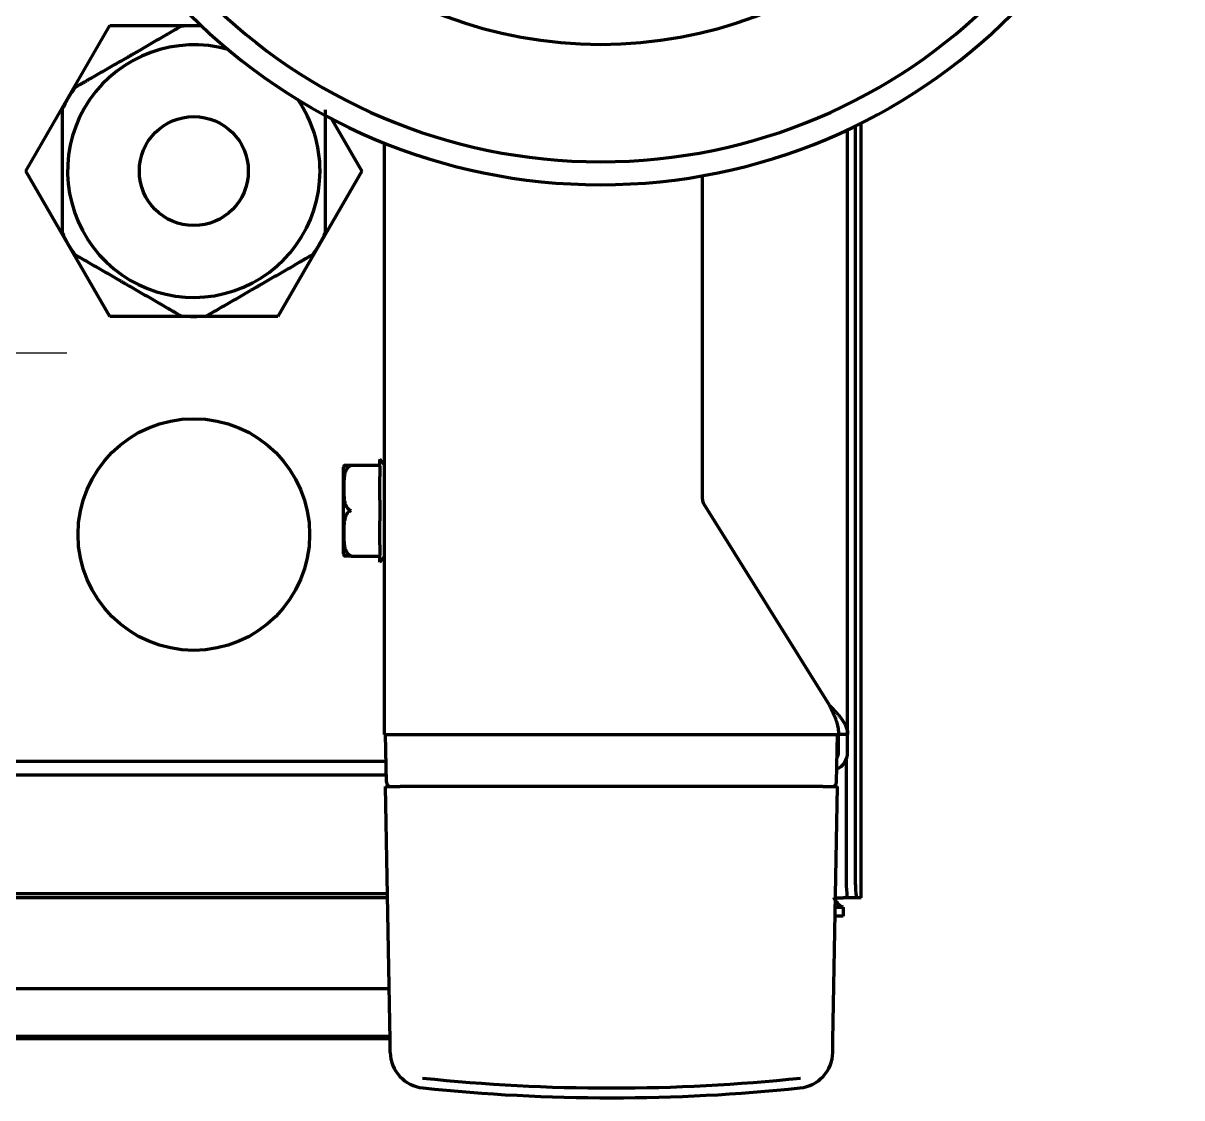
# Model space of a CAD drawing. Header units: inches. Extents: x -2898 to 7248, y 606 to 5598.
# Drawn here: x 3440.3 to 3567.8, y 4573 to 4691.3 of the extents above; entities that cross this region are included whole.
import ezdxf

# ---------------------------------------------------------------- set-up
doc = ezdxf.new("R2010")
doc.units = ezdxf.units.IN

# ---------------------------------------------------------------- blocks, each defined once
blk = doc.blocks.new('A$C29D5572B')
at = {"color": 1}
for p, q in [((0, 50), (0, -50)), ((-50, 0), (50, 0))]:
    blk.add_line(p, q, dxfattribs=at)
blk = doc.blocks.new('A$C0F8E2EAE')
blk.add_blockref('A$C29D5572B', (0, 0))

msp = doc.modelspace()

# ---------------------------------------------------------------- linework, layer by layer
at = {"linetype": 'Continuous', "lineweight": 70}
for p, q in [((3440.55, 4675.05), (3449.8, 4691.07)), ((3449.8, 4691.07), (3459.85, 4691.07)), ((3474.21, 4680.82), (3477.55, 4675.05)), ((3531.87, 4680.01), (3531.87, 4598.05)), ((3532.55, 4595.05), (3532.55, 4680.34)), ((3531.05, 4613.05), (3531.05, 4679.62)), ((3480.05, 4613.05), (3480.05, 4678.14)), ((3449.8, 4659.03), (3440.55, 4675.05)), ((3477.55, 4675.05), (3468.3, 4659.03)), ((3515.05, 4638.94), (3515.05, 4674.53)), ((3468.3, 4659.03), (3449.8, 4659.03)), ((3479.55, 4643.35), (3479.55, 4643.25)), ((3480.05, 4642.77), (3479.55, 4643.35)), ((3479.55, 4642.58), (3479.55, 4643.25)), ((3475.55, 4632.9), (3475.55, 4642.45)), ((3476.38, 4642.68), (3479.45, 4642.68)), ((3479.55, 4642.58), (3479.55, 4641.44)), ((3479.55, 4640.77), (3479.55, 4641.44)), ((3479.55, 4640.16), (3479.55, 4640.77)), ((3479.55, 4638.82), (3479.55, 4640.16)), ((3479.55, 4638.82), (3479.55, 4637.68)), ((3529.05, 4616.25), (3515.2, 4638.41)), ((3479.55, 4637.68), (3479.55, 4636.54)), ((3479.55, 4635.2), (3479.55, 4636.54)), ((3479.55, 4634.59), (3479.55, 4635.2)), ((3479.55, 4633.92), (3479.55, 4634.59)), ((3479.55, 4633.92), (3479.55, 4632.78)), ((3479.55, 4632.11), (3479.55, 4632.78)), ((3476.38, 4632.68), (3479.45, 4632.68)), ((3479.55, 4632.01), (3480.05, 4632.59)), ((3479.55, 4632.01), (3479.55, 4632.11)), ((3480.05, 4613.05), (3481.85, 4613.05)), ((3480.26, 4607.79), (3480.17, 4613.05)), ((3481.85, 4613.05), (3528.25, 4613.05)), ((3528.25, 4613.05), (3530.05, 4613.05)), ((3528.32, 4613.05), (3529.92, 4613.05)), ((3529.83, 4607.79), (3529.92, 4613.05)), ((3530.05, 4611.05), (3530.05, 4613.05)), ((3531.05, 4613.05), (3530.05, 4613.05)), ((3531.05, 4611.05), (3531.05, 4613.05)), ((3530.05, 4611.05), (3529.89, 4611.05)), ((3480.22, 4610.05), (3099, 4610.05)), ((3530.87, 4610.23), (3530.87, 4598.05)), ((3480.25, 4608.55), (3097.57, 4608.55)), ((3480.17, 4607.3), (3481.77, 4607.3)), ((3480.66, 4579.39), (3480.17, 4607.3)), ((3480.55, 4607.35), (3480.55, 4607.3)), ((3528.32, 4607.3), (3481.77, 4607.3)), ((3528.32, 4607.3), (3529.92, 4607.3)), ((3529.43, 4579.39), (3529.92, 4607.3)), ((3529.55, 4607.3), (3529.55, 4607.35)), ((2924.95, 4595.55), (3480.37, 4595.55)), ((3480.38, 4595.05), (3415.54, 4595.05)), ((3529.71, 4595.05), (3530.55, 4595.05)), ((3531.03, 4595.05), (3530.55, 4595.05)), ((3532.03, 4595.05), (3531.03, 4595.05)), ((3532.54, 4595.05), (3532.03, 4595.05)), ((3532.55, 4595.05), (3532.54, 4595.05)), ((3529.69, 4594.05), (3530.55, 4594.05)), ((3530.55, 4594.05), (3530.55, 4593.05)), ((3530.55, 4593.05), (3529.67, 4593.05)), ((3480.56, 4585.05), (3415.54, 4585.05)), ((3480.56, 4585.03), (3415.54, 4585.03)), ((3409.93, 4579.82), (3480.64, 4579.82)), ((3409.93, 4579.56), (3480.65, 4579.56)), ((3480.68, 4578.04), (3480.66, 4579.39)), ((3529.41, 4578.04), (3529.43, 4579.39))]:
    msp.add_line(p, q, dxfattribs=at)
for centre, radius in [((3459.05, 4675.05), 6), ((3459.05, 4635.05), 12.75)]:
    msp.add_circle(centre, radius, dxfattribs=at)
for centre, radius, start, end in [((3503.85, 4737.55), 64, 180, 0), ((3503.85, 4737.55), 61.47, 180, 0), ((3503.85, 4737.55), 48.55, 189.0902, 350.9098), ((3459.05, 4675.05), 16, 86.9568, 94.9922), ((3459.05, 4675.05), 13.9, 74.2387, 0), ((3459.05, 4675.05), 16, 145.0078, 154.9922), ((3459.05, 4675.05), 13.9, 0, 34.4981), ((3459.05, 4675.05), 16, 205.0078, 214.9922), ((3459.05, 4675.05), 16, 325.0078, 334.9922), ((3459.05, 4675.05), 16, 265.0078, 274.9922), ((3479.45, 4642.58), 0.1, 0, 90), ((3516.05, 4638.94), 1, 180, 212), ((3479.45, 4632.78), 0.1, 270, 0), ((3529.05, 4611.05), 2, 293.8345, 0), ((3529.05, 4611.05), 1, 326.1361, 0), ((3480.76, 4607.8), 0.5, 181, 270), ((3529.33, 4607.8), 0.5, 270, 359), ((3484.68, 4578.11), 4, 181, 264.013), ((3525.41, 4578.11), 4, 275.987, 359), ((3505.05, 4772.3), 199.25, 264.013, 275.987)]:
    msp.add_arc(centre, radius, start, end, dxfattribs=at)
for centre, major_axis, ratio, start_param, end_param in [((3531.03, 4598.05), (0, -3), 0.052336, 4.712389, 6.283185), ((3532.03, 4598.05), (0, 3), 0.052336, 1.570796, 3.141593), ((3505.05, 4771.87), (-197.77, 0), 0.999848, 1.465422, 1.67617)]:
    msp.add_ellipse(centre, major_axis=major_axis, ratio=ratio, start_param=start_param, end_param=end_param, dxfattribs=at)
for points, knots in [([(3457.65, 4690.99), (3457.19, 4690.72), (3456.72, 4690.45), (3455.76, 4689.9), (3455.28, 4689.62), (3454.31, 4689.06), (3453.82, 4688.77), (3453.07, 4688.34), (3452.81, 4688.19), (3452.5, 4688.01), (3452.43, 4687.97), (3452.31, 4687.9), (3452.24, 4687.86), (3452.05, 4687.75), (3451.93, 4687.68), (3451.29, 4687.31), (3450.79, 4687.02), (3449.8, 4686.45), (3449.3, 4686.17), (3448.33, 4685.6), (3447.84, 4685.32), (3447.24, 4684.98), (3447.12, 4684.91), (3446.88, 4684.77), (3446.76, 4684.7), (3446.41, 4684.49), (3446.17, 4684.36), (3445.94, 4684.22)], [0, 0, 0, 0, 0.125, 0.125, 0.25, 0.25, 0.375, 0.375, 0.4375, 0.4375, 0.453125, 0.453125, 0.46875, 0.46875, 0.5, 0.5, 0.625, 0.625, 0.75, 0.75, 0.875, 0.875, 0.90625, 0.90625, 0.9375, 0.9375, 1, 1, 1, 1]), ([(3444.55, 4681.81), (3444.55, 4681.27), (3444.55, 4680.73), (3444.55, 4679.63), (3444.55, 4679.08), (3444.55, 4677.96), (3444.55, 4677.39), (3444.55, 4676.25), (3444.55, 4675.67), (3444.55, 4675), (3444.55, 4674.93), (3444.55, 4674.78), (3444.55, 4674.56), (3444.55, 4674.34), (3444.55, 4673.91), (3444.55, 4673.62), (3444.55, 4672.75), (3444.55, 4672.18), (3444.55, 4671.05), (3444.55, 4670.49), (3444.55, 4669.86), (3444.55, 4669.79), (3444.55, 4669.65), (3444.55, 4669.44), (3444.55, 4668.96), (3444.55, 4668.55), (3444.55, 4668.28)], [0, 0, 0, 0, 0.125, 0.125, 0.25, 0.25, 0.375, 0.375, 0.5, 0.5, 0.515625, 0.515625, 0.53125, 0.5625, 0.5625, 0.625, 0.625, 0.75, 0.75, 0.875, 0.875, 0.890625, 0.890625, 0.90625, 0.9375, 1, 1, 1, 1]), ([(3473.55, 4668.28), (3473.55, 4668.82), (3473.55, 4669.37), (3473.55, 4670.46), (3473.55, 4671.02), (3473.55, 4672.14), (3473.55, 4672.7), (3473.55, 4673.85), (3473.55, 4674.43), (3473.55, 4675.09), (3473.55, 4675.17), (3473.55, 4675.31), (3473.55, 4675.53), (3473.55, 4675.75), (3473.55, 4676.19), (3473.55, 4676.48), (3473.55, 4677.34), (3473.55, 4677.92), (3473.55, 4679.05), (3473.55, 4679.61), (3473.55, 4680.24), (3473.55, 4680.3), (3473.55, 4680.44), (3473.55, 4680.65), (3473.55, 4681.13), (3473.55, 4681.54), (3473.55, 4681.81)], [0, 0, 0, 0, 0.125, 0.125, 0.25, 0.25, 0.375, 0.375, 0.5, 0.5, 0.515625, 0.515625, 0.53125, 0.5625, 0.5625, 0.625, 0.625, 0.75, 0.75, 0.875, 0.875, 0.890625, 0.890625, 0.90625, 0.9375, 1, 1, 1, 1]), ([(3445.94, 4665.87), (3446.41, 4665.6), (3446.88, 4665.33), (3447.83, 4664.78), (3448.31, 4664.5), (3449.29, 4663.94), (3449.78, 4663.66), (3450.53, 4663.22), (3450.78, 4663.08), (3451.1, 4662.89), (3451.16, 4662.86), (3451.29, 4662.78), (3451.35, 4662.75), (3451.54, 4662.64), (3451.67, 4662.56), (3452.3, 4662.2), (3452.8, 4661.91), (3453.8, 4661.34), (3454.29, 4661.05), (3455.27, 4660.49), (3455.75, 4660.21), (3456.35, 4659.86), (3456.47, 4659.79), (3456.71, 4659.65), (3456.83, 4659.58), (3457.19, 4659.38), (3457.42, 4659.24), (3457.65, 4659.11)], [0, 0, 0, 0, 0.125, 0.125, 0.25, 0.25, 0.375, 0.375, 0.4375, 0.4375, 0.453125, 0.453125, 0.46875, 0.46875, 0.5, 0.5, 0.625, 0.625, 0.75, 0.75, 0.875, 0.875, 0.90625, 0.90625, 0.9375, 0.9375, 1, 1, 1, 1]), ([(3460.44, 4659.11), (3460.91, 4659.38), (3461.38, 4659.65), (3462.33, 4660.2), (3462.81, 4660.48), (3463.79, 4661.04), (3464.28, 4661.32), (3465.03, 4661.76), (3465.28, 4661.9), (3465.6, 4662.09), (3465.66, 4662.12), (3465.79, 4662.2), (3465.85, 4662.23), (3466.04, 4662.34), (3466.17, 4662.42), (3466.8, 4662.78), (3467.3, 4663.07), (3468.3, 4663.65), (3468.79, 4663.93), (3469.77, 4664.49), (3470.25, 4664.77), (3470.85, 4665.12), (3470.97, 4665.19), (3471.21, 4665.33), (3471.33, 4665.4), (3471.69, 4665.6), (3471.92, 4665.74), (3472.15, 4665.87)], [0, 0, 0, 0, 0.125, 0.125, 0.25, 0.25, 0.375, 0.375, 0.4375, 0.4375, 0.453125, 0.453125, 0.46875, 0.46875, 0.5, 0.5, 0.625, 0.625, 0.75, 0.75, 0.875, 0.875, 0.90625, 0.90625, 0.9375, 0.9375, 1, 1, 1, 1]), ([(3476.36, 4642.66), (3476.33, 4642.65), (3476.3, 4642.64), (3476.24, 4642.61), (3476.21, 4642.6), (3476.16, 4642.56), (3476.14, 4642.54), (3476.1, 4642.51), (3476.09, 4642.5), (3476.07, 4642.48), (3476.05, 4642.47), (3476, 4642.42), (3475.96, 4642.37), (3475.89, 4642.27), (3475.86, 4642.22), (3475.82, 4642.14), (3475.81, 4642.11), (3475.79, 4642.06), (3475.78, 4642.03), (3475.74, 4641.95), (3475.73, 4641.89), (3475.68, 4641.73), (3475.65, 4641.61), (3475.62, 4641.44), (3475.62, 4641.39), (3475.6, 4641.27), (3475.6, 4641.22), (3475.58, 4641.04), (3475.57, 4640.93), (3475.56, 4640.7), (3475.56, 4640.59), (3475.56, 4640.36), (3475.56, 4640.13), (3475.56, 4639.91), (3475.56, 4639.68), (3475.56, 4639.57), (3475.57, 4639.35), (3475.58, 4639.23), (3475.6, 4639.07), (3475.6, 4639.01), (3475.62, 4638.9), (3475.62, 4638.85), (3475.65, 4638.68), (3475.68, 4638.57), (3475.73, 4638.41), (3475.74, 4638.36), (3475.79, 4638.26), (3475.81, 4638.2), (3475.85, 4638.13), (3475.87, 4638.1), (3475.9, 4638.05), (3475.91, 4638.03), (3475.96, 4637.96), (3476, 4637.91), (3476.06, 4637.86), (3476.07, 4637.85), (3476.09, 4637.83), (3476.1, 4637.82), (3476.14, 4637.79), (3476.16, 4637.77), (3476.2, 4637.75), (3476.22, 4637.74), (3476.24, 4637.73), (3476.26, 4637.72), (3476.3, 4637.7), (3476.33, 4637.69), (3476.36, 4637.68)], [0, 0, 0, 0, 0.015625, 0.015625, 0.03125, 0.03125, 0.046875, 0.046875, 0.054687, 0.054687, 0.0625, 0.0625, 0.09375, 0.09375, 0.125, 0.125, 0.140625, 0.140625, 0.15625, 0.15625, 0.1875, 0.1875, 0.25, 0.25, 0.28125, 0.28125, 0.3125, 0.3125, 0.375, 0.375, 0.4375, 0.4375, 0.5, 0.5625, 0.5625, 0.625, 0.625, 0.6875, 0.6875, 0.71875, 0.71875, 0.75, 0.75, 0.8125, 0.8125, 0.84375, 0.84375, 0.875, 0.875, 0.890625, 0.890625, 0.90625, 0.90625, 0.9375, 0.9375, 0.945312, 0.945312, 0.953125, 0.953125, 0.96875, 0.96875, 0.976562, 0.976562, 0.984375, 0.984375, 1, 1, 1, 1]), ([(3475.56, 4642.59), (3475.56, 4642.59), (3475.56, 4642.59), (3475.56, 4642.59), (3475.56, 4642.59), (3475.56, 4642.6), (3475.57, 4642.6), (3475.58, 4642.6), (3475.6, 4642.61), (3475.6, 4642.61), (3475.62, 4642.61), (3475.62, 4642.61), (3475.65, 4642.62), (3475.68, 4642.62), (3475.73, 4642.63), (3475.74, 4642.63), (3475.79, 4642.64), (3475.81, 4642.64), (3475.85, 4642.64), (3475.86, 4642.64), (3475.9, 4642.65), (3475.91, 4642.65), (3475.96, 4642.65), (3476, 4642.65), (3476.05, 4642.65), (3476.07, 4642.65), (3476.09, 4642.66), (3476.1, 4642.66), (3476.14, 4642.66), (3476.16, 4642.66), (3476.2, 4642.66), (3476.21, 4642.66), (3476.24, 4642.66), (3476.26, 4642.66), (3476.3, 4642.66), (3476.33, 4642.66), (3476.36, 4642.66)], [0, 0, 0, 0, 0.050699, 0.169361, 0.169361, 0.288024, 0.288024, 0.406687, 0.406687, 0.466018, 0.466018, 0.525349, 0.525349, 0.644012, 0.644012, 0.703343, 0.703343, 0.762675, 0.762675, 0.79234, 0.79234, 0.822006, 0.822006, 0.881337, 0.881337, 0.89617, 0.89617, 0.911003, 0.911003, 0.940669, 0.940669, 0.955501, 0.955501, 0.970334, 0.970334, 1, 1, 1, 1]), ([(3475.66, 4642.68), (3475.66, 4642.68), (3475.66, 4642.68), (3475.66, 4642.68), (3475.66, 4642.68), (3475.66, 4642.68), (3475.67, 4642.68), (3475.68, 4642.68), (3475.69, 4642.68), (3475.69, 4642.68), (3475.71, 4642.68), (3475.71, 4642.68), (3475.74, 4642.68), (3475.76, 4642.68), (3475.8, 4642.68), (3475.82, 4642.68), (3475.85, 4642.68), (3475.87, 4642.68), (3475.91, 4642.68), (3475.92, 4642.68), (3475.95, 4642.68), (3475.96, 4642.68), (3476.01, 4642.68), (3476.04, 4642.68), (3476.1, 4642.68), (3476.12, 4642.68), (3476.17, 4642.68), (3476.19, 4642.68), (3476.23, 4642.68), (3476.24, 4642.68), (3476.27, 4642.68), (3476.28, 4642.68), (3476.32, 4642.68), (3476.35, 4642.68), (3476.38, 4642.68)], [0, 0, 0, 0, 0.051627, 0.170174, 0.170174, 0.28872, 0.28872, 0.407267, 0.407267, 0.46654, 0.46654, 0.525814, 0.525814, 0.64436, 0.64436, 0.703633, 0.703633, 0.762907, 0.762907, 0.792543, 0.792543, 0.82218, 0.82218, 0.881453, 0.881453, 0.91109, 0.91109, 0.940727, 0.940727, 0.955545, 0.955545, 0.970363, 0.970363, 1, 1, 1, 1]), ([(3476.36, 4637.68), (3476.33, 4637.67), (3476.3, 4637.66), (3476.24, 4637.63), (3476.22, 4637.62), (3476.16, 4637.58), (3476.14, 4637.56), (3476.1, 4637.54), (3476.09, 4637.53), (3476.07, 4637.51), (3476.05, 4637.49), (3476, 4637.44), (3475.96, 4637.4), (3475.89, 4637.3), (3475.86, 4637.25), (3475.82, 4637.18), (3475.81, 4637.15), (3475.79, 4637.1), (3475.78, 4637.07), (3475.74, 4637), (3475.73, 4636.94), (3475.68, 4636.78), (3475.65, 4636.67), (3475.62, 4636.51), (3475.62, 4636.45), (3475.6, 4636.34), (3475.6, 4636.29), (3475.58, 4636.12), (3475.57, 4636.01), (3475.56, 4635.78), (3475.56, 4635.67), (3475.56, 4635.45), (3475.56, 4635.22), (3475.56, 4634.99), (3475.56, 4634.77), (3475.56, 4634.65), (3475.57, 4634.42), (3475.58, 4634.31), (3475.6, 4634.14), (3475.6, 4634.08), (3475.62, 4633.97), (3475.62, 4633.91), (3475.65, 4633.74), (3475.68, 4633.63), (3475.73, 4633.46), (3475.74, 4633.41), (3475.79, 4633.3), (3475.81, 4633.24), (3475.85, 4633.16), (3475.86, 4633.14), (3475.9, 4633.09), (3475.91, 4633.06), (3475.96, 4632.99), (3476, 4632.94), (3476.05, 4632.88), (3476.07, 4632.87), (3476.09, 4632.85), (3476.1, 4632.84), (3476.14, 4632.81), (3476.16, 4632.79), (3476.2, 4632.77), (3476.21, 4632.76), (3476.24, 4632.74), (3476.26, 4632.74), (3476.3, 4632.71), (3476.33, 4632.7), (3476.36, 4632.69)], [0, 0, 0, 0, 0.015625, 0.015625, 0.03125, 0.03125, 0.046875, 0.046875, 0.054687, 0.054687, 0.0625, 0.0625, 0.09375, 0.09375, 0.125, 0.125, 0.140625, 0.140625, 0.15625, 0.15625, 0.1875, 0.1875, 0.25, 0.25, 0.28125, 0.28125, 0.3125, 0.3125, 0.375, 0.375, 0.4375, 0.4375, 0.5, 0.5625, 0.5625, 0.625, 0.625, 0.6875, 0.6875, 0.71875, 0.71875, 0.75, 0.75, 0.8125, 0.8125, 0.84375, 0.84375, 0.875, 0.875, 0.890625, 0.890625, 0.90625, 0.90625, 0.9375, 0.9375, 0.945312, 0.945312, 0.953125, 0.953125, 0.96875, 0.96875, 0.976562, 0.976562, 0.984375, 0.984375, 1, 1, 1, 1]), ([(3476.36, 4632.69), (3476.33, 4632.69), (3476.3, 4632.69), (3476.24, 4632.69), (3476.21, 4632.7), (3476.16, 4632.7), (3476.14, 4632.7), (3476.1, 4632.7), (3476.09, 4632.7), (3476.07, 4632.7), (3476.05, 4632.7), (3476, 4632.7), (3475.96, 4632.71), (3475.89, 4632.71), (3475.86, 4632.71), (3475.82, 4632.71), (3475.81, 4632.72), (3475.79, 4632.72), (3475.78, 4632.72), (3475.74, 4632.72), (3475.73, 4632.72), (3475.68, 4632.73), (3475.65, 4632.74), (3475.62, 4632.74), (3475.62, 4632.74), (3475.6, 4632.75), (3475.6, 4632.75), (3475.58, 4632.75), (3475.57, 4632.75), (3475.56, 4632.76), (3475.56, 4632.76), (3475.56, 4632.76), (3475.56, 4632.76), (3475.56, 4632.76)], [0, 0, 0, 0, 0.033034, 0.033034, 0.066068, 0.066068, 0.099101, 0.099101, 0.115618, 0.115618, 0.132135, 0.132135, 0.198203, 0.198203, 0.264271, 0.264271, 0.297304, 0.297304, 0.330338, 0.330338, 0.396406, 0.396406, 0.528541, 0.528541, 0.594609, 0.594609, 0.660677, 0.660677, 0.792812, 0.792812, 0.924947, 0.924947, 1, 1, 1, 1]), ([(3476.38, 4632.68), (3476.35, 4632.68), (3476.32, 4632.68), (3476.28, 4632.68), (3476.27, 4632.68), (3476.24, 4632.68), (3476.23, 4632.68), (3476.19, 4632.68), (3476.17, 4632.68), (3476.12, 4632.68), (3476.1, 4632.68), (3476.04, 4632.68), (3476.01, 4632.68), (3475.95, 4632.68), (3475.92, 4632.68), (3475.89, 4632.68), (3475.87, 4632.68), (3475.85, 4632.68), (3475.84, 4632.68), (3475.82, 4632.68), (3475.8, 4632.68), (3475.76, 4632.68), (3475.74, 4632.68), (3475.71, 4632.68), (3475.71, 4632.68), (3475.69, 4632.68), (3475.69, 4632.68), (3475.68, 4632.68), (3475.67, 4632.68), (3475.66, 4632.68), (3475.66, 4632.68), (3475.66, 4632.68), (3475.66, 4632.68)], [0, 0, 0, 0, 0.033049, 0.033049, 0.049574, 0.049574, 0.066098, 0.066098, 0.099147, 0.099147, 0.132196, 0.132196, 0.198295, 0.198295, 0.264393, 0.264393, 0.297442, 0.297442, 0.330491, 0.330491, 0.396589, 0.396589, 0.528786, 0.528786, 0.594884, 0.594884, 0.660982, 0.660982, 0.793179, 0.793179, 0.925375, 1, 1, 1, 1])]:
    msp.add_open_spline(points, degree=3, knots=knots, dxfattribs=at)
for points in [[(3529.05, 4616.25), (3529.1, 4616.14), (3529.2, 4615.93), (3529.36, 4615.61), (3529.5, 4615.29), (3529.64, 4614.97), (3529.76, 4614.65), (3529.86, 4614.33), (3529.94, 4614.01), (3530, 4613.69), (3530.04, 4613.37), (3530.05, 4613.15), (3530.05, 4613.05)], [(3529.05, 4616.25), (3529.12, 4616.17), (3529.27, 4616.02), (3529.49, 4615.79), (3529.71, 4615.56), (3529.92, 4615.33), (3530.11, 4615.11), (3530.3, 4614.88), (3530.46, 4614.65), (3530.61, 4614.42), (3530.74, 4614.19), (3530.85, 4613.96), (3530.94, 4613.73), (3531, 4613.51), (3531.04, 4613.28), (3531.05, 4613.12), (3531.05, 4613.05)], [(3530.55, 4594.05), (3530.52, 4594.05), (3530.48, 4594.05), (3530.41, 4594.07), (3530.35, 4594.09), (3530.28, 4594.13), (3530.21, 4594.18), (3530.15, 4594.24), (3530.08, 4594.3), (3530.01, 4594.38), (3529.95, 4594.46), (3529.88, 4594.55), (3529.81, 4594.64), (3529.75, 4594.74), (3529.68, 4594.84), (3529.61, 4594.94), (3529.57, 4595.01), (3529.55, 4595.05)]]:
    msp.add_open_spline(points, degree=3, dxfattribs=at)

# ---------------------------------------------------------------- block references
msp.add_blockref('A$C0F8E2EAE', (3395.05, 4655.05))

doc.saveas('drawing.dxf')
